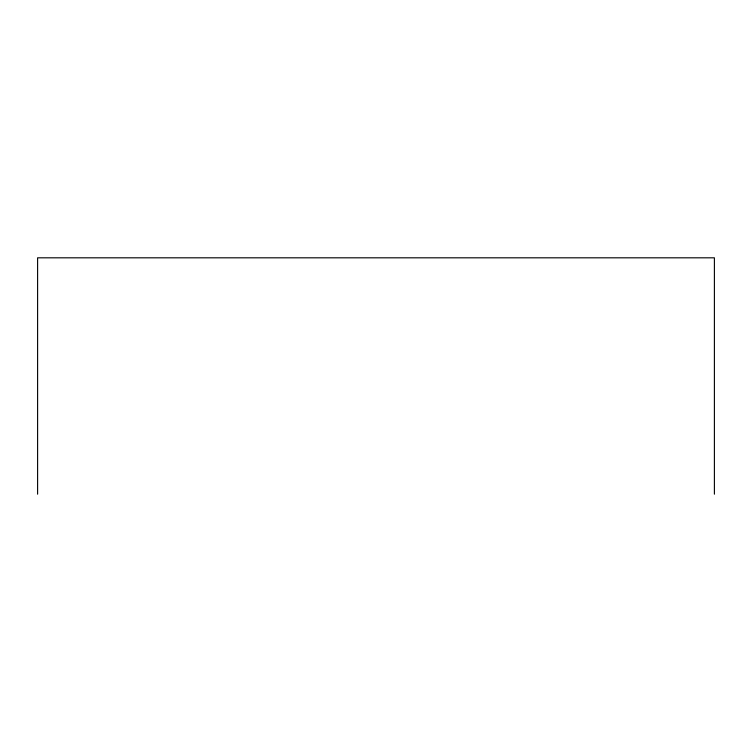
<?xml version="1.0" encoding="UTF-8"?>
<svg xmlns="http://www.w3.org/2000/svg" width="752" height="752" viewBox="0 0 752 752"><rect width="100%" height="100%" fill="white"/><g stroke="black" fill="none" stroke-linecap="round" stroke-linejoin="round"><path stroke-width="1.13" d="M714.4 494.186L714.4 257.814L37.6 257.814L37.6 494.186"/></g></svg>
